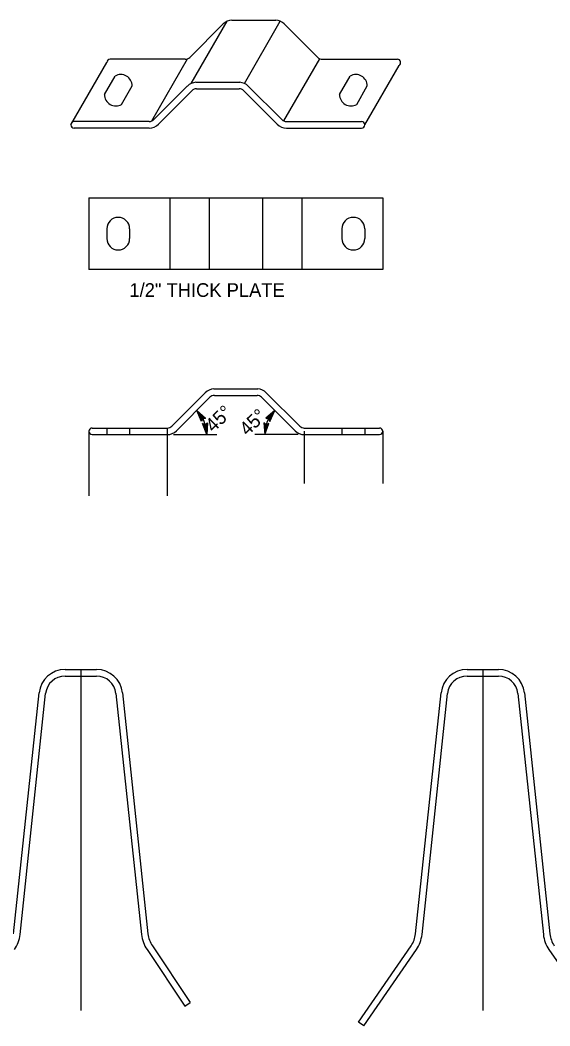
# Model space of a CAD drawing. Extents: x 3565 to 3717, y 391 to 444.
# Drawn here: x 3625.34 to 3628.72, y 402.06 to 408.48 of the extents above; entities that cross this region are included whole.
import ezdxf

# ---------------------------------------------------------------- set-up
doc = ezdxf.new("R2010")
doc.units = 0
for name, color, linetype in [('1 Control', 7, 'Continuous'), ('56 Stage 3 Anno', 7, 'Continuous'), ('60 Nongeo Data', 7, 'Continuous')]:
    doc.layers.add(name, color=color, linetype=linetype)

msp = doc.modelspace()

# ---------------------------------------------------------------- linework, layer by layer
at = {"layer": '1 Control'}
for p, q in [((3625.7809, 405.8517), (3625.7809, 405.4404)), ((3626.2809, 405.8725), (3626.2809, 405.4404)), ((3627.1559, 405.8517), (3627.1559, 405.5195)), ((3627.6559, 405.8517), (3627.6559, 405.5195))]:
    msp.add_line(p, q, dxfattribs=at)
at = {"layer": '56 Stage 3 Anno'}
for p, q in [((3626.3204, 405.8308), (3626.5974, 405.8308)), ((3627.1165, 405.8308), (3626.8395, 405.8308)), ((3625.7298, 404.3318), (3625.7298, 402.1546)), ((3628.2939, 404.3318), (3628.2939, 402.1546))]:
    msp.add_line(p, q, dxfattribs=at)
for points in [[(3626.4994, 405.9155), (3626.4691, 405.9849), (3626.5259, 405.9349), (3626.5208, 405.9344), (3626.4793, 405.9711), (3626.5014, 405.9202), (3626.5034, 405.9249), (3626.4892, 405.9574), (3626.5158, 405.934), (3626.5107, 405.9335), (3626.4992, 405.9437), (3626.5053, 405.9296), (3626.5069, 405.9332), (3626.5259, 405.9349), (3626.5069, 405.9332)], [(3626.9365, 405.9155), (3626.9668, 405.9849), (3626.91, 405.9349), (3626.9151, 405.9344), (3626.9566, 405.9711), (3626.9345, 405.9202), (3626.9325, 405.9249), (3626.9467, 405.9574), (3626.9201, 405.934), (3626.9252, 405.9335), (3626.9367, 405.9437), (3626.9306, 405.9296), (3626.929, 405.9332), (3626.91, 405.9349), (3626.929, 405.9332)], [(3626.5379, 405.9063), (3626.533, 405.8308), (3626.5055, 405.9013), (3626.5102, 405.8994), (3626.5303, 405.8477), (3626.534, 405.9031), (3626.5301, 405.8998), (3626.5278, 405.8644), (3626.5149, 405.8974), (3626.5196, 405.8955), (3626.5252, 405.8812), (3626.5262, 405.8966), (3626.5231, 405.8941), (3626.5055, 405.9013), (3626.5231, 405.8941)], [(3626.898, 405.9063), (3626.9029, 405.8308), (3626.9304, 405.9013), (3626.9257, 405.8994), (3626.9056, 405.8477), (3626.9019, 405.9031), (3626.9058, 405.8998), (3626.9081, 405.8644), (3626.921, 405.8974), (3626.9163, 405.8955), (3626.9107, 405.8812), (3626.9097, 405.8966), (3626.9128, 405.8941), (3626.9304, 405.9013), (3626.9128, 405.8941)]]:
    msp.add_lwpolyline(points, close=True, dxfattribs=at)
for centre, start, end in [((3626.3151, 405.8308), 0, 45), ((3627.1208, 405.8308), 135, 180)]:
    msp.add_arc(centre, 0.2179, start, end, dxfattribs=at)
at = {"layer": '60 Nongeo Data'}
for p, q in [((3626.425, 408.2384), (3626.6386, 408.452)), ((3626.4341, 408.0721), (3626.6633, 408.469)), ((3626.6924, 408.4762), (3626.9736, 408.4762)), ((3626.7736, 408.0721), (3627.0028, 408.469)), ((3627.2411, 408.2384), (3627.0274, 408.452)), ((3625.6663, 407.8084), (3625.8955, 408.2053)), ((3626.3955, 408.2262), (3625.9163, 408.2262)), ((3626.1823, 407.8324), (3626.4115, 408.2293)), ((3627.0254, 407.8324), (3627.2546, 408.2293)), ((3627.2705, 408.2262), (3627.7497, 408.2262)), ((3627.5413, 407.8084), (3627.7601, 408.1873)), ((3625.8806, 408.0018), (3625.9483, 408.1191)), ((3626.4632, 408.0793), (3626.7445, 408.0793)), ((3627.3806, 408.0018), (3627.4483, 408.1191)), ((3625.99, 407.9387), (3626.0577, 408.056)), ((3626.1958, 407.8415), (3626.4094, 408.0551)), ((3626.2253, 407.812), (3626.4387, 408.0254)), ((3626.4682, 408.0376), (3626.7395, 408.0376)), ((3626.9824, 407.812), (3626.769, 408.0254)), ((3627.0119, 407.8415), (3626.7983, 408.0551)), ((3627.4899, 407.9387), (3627.5577, 408.056)), ((3626.1663, 407.8292), (3625.6872, 407.8292)), ((3627.0413, 407.8292), (3627.5205, 407.8292)), ((3626.1663, 407.7876), (3625.6872, 407.7876)), ((3627.0413, 407.7876), (3627.5205, 407.7876)), ((3625.7809, 407.3424), (3627.6559, 407.3424)), ((3625.7809, 407.3424), (3625.7809, 406.8841)), ((3626.2969, 407.3424), (3626.2969, 406.8841)), ((3626.5487, 407.3424), (3626.5487, 406.8841)), ((3626.8882, 407.3424), (3626.8882, 406.8841)), ((3627.14, 407.3424), (3627.14, 406.8841)), ((3627.6559, 407.3424), (3627.6559, 406.8841)), ((3625.8955, 407.1445), (3625.8955, 407.082)), ((3626.0413, 407.1445), (3626.0413, 407.082)), ((3627.3955, 407.1445), (3627.3955, 407.082)), ((3627.5413, 407.1445), (3627.5413, 407.082)), ((3627.6559, 406.8841), (3625.7809, 406.8841)), ((3626.3104, 405.8847), (3626.524, 406.0983)), ((3626.5778, 406.1225), (3626.8591, 406.1225)), ((3626.5827, 406.0809), (3626.8541, 406.0809)), ((3626.9129, 406.0983), (3627.1265, 405.8847)), ((3626.3399, 405.8552), (3626.5533, 406.0687)), ((3626.8836, 406.0687), (3627.097, 405.8552)), ((3625.8018, 405.8725), (3626.2809, 405.8725)), ((3625.8018, 405.8308), (3626.2809, 405.8308)), ((3625.8955, 405.8725), (3625.8955, 405.8308)), ((3626.0413, 405.8725), (3626.0413, 405.8308)), ((3627.1559, 405.8725), (3627.6351, 405.8725)), ((3627.1559, 405.8308), (3627.6351, 405.8308)), ((3627.3955, 405.8725), (3627.3955, 405.8308)), ((3627.5413, 405.8725), (3627.5413, 405.8308)), ((3625.6297, 404.3318), (3625.8298, 404.3318)), ((3625.6297, 404.2901), (3625.8298, 404.2901)), ((3628.1939, 404.3318), (3628.394, 404.3318)), ((3628.1939, 404.2901), (3628.394, 404.2901)), ((3625.3012, 402.6447), (3625.464, 404.1827)), ((3625.3426, 402.6404), (3625.5054, 404.1783)), ((3625.9542, 404.1783), (3626.117, 402.6404)), ((3625.9956, 404.1827), (3626.1584, 402.6447)), ((3627.8653, 402.6447), (3628.0282, 404.1827)), ((3627.9067, 402.6404), (3628.0696, 404.1783)), ((3628.5183, 404.1783), (3628.6811, 402.6404)), ((3628.5597, 404.1827), (3628.7226, 402.6447)), ((3626.1869, 402.5678), (3626.4277, 402.2068)), ((3627.5023, 402.0818), (3627.8369, 402.5678)), ((3626.1526, 402.5442), (3626.3934, 402.1832)), ((3627.5366, 402.0582), (3627.8712, 402.5442)), ((3628.7167, 402.5442), (3629.0513, 402.0582)), ((3626.3934, 402.1832), (3626.4277, 402.2068)), ((3627.5358, 402.057), (3627.5015, 402.0807))]:
    msp.add_line(p, q, dxfattribs=at)
for centre, radius, start, end in [((3626.6975, 408.3931), 0.0832, 93.48648, 135), ((3626.9686, 408.3931), 0.0832, 45, 86.51352), ((3625.9163, 408.2053), 0.0208, 90, 180), ((3626.3955, 408.2678), 0.0417, 270, 315), ((3627.2705, 408.2678), 0.0417, 225, 270), ((3627.7497, 408.2053), 0.0208, 300, 90), ((3625.9847, 408.056), 0.0729, 360, 120), ((3626.4683, 407.9962), 0.0832, 93.48648, 135), ((3626.7394, 407.9962), 0.0832, 45, 86.51352), ((3627.4847, 408.056), 0.0729, 360, 120), ((3626.4682, 407.996), 0.0417, 90, 135), ((3626.7395, 407.996), 0.0417, 45, 90), ((3625.9535, 408.0018), 0.0729, 180, 300), ((3627.4535, 408.0018), 0.0729, 180, 300), ((3625.6872, 407.8084), 0.0208, 90, 270), ((3626.1663, 407.8709), 0.0417, 270, 315), ((3626.1663, 407.8709), 0.0833, 270, 315), ((3627.0413, 407.8709), 0.0833, 225, 270), ((3627.0413, 407.8709), 0.0417, 225, 270), ((3627.5205, 407.8084), 0.0208, 270, 90), ((3625.9684, 407.1445), 0.0729, 0, 180), ((3627.4684, 407.1445), 0.0729, 0, 180), ((3625.9684, 407.082), 0.0729, 180, 0), ((3627.4684, 407.082), 0.0729, 180, 0), ((3626.5829, 406.0394), 0.0832, 93.48648, 135), ((3626.5827, 406.0392), 0.0417, 90, 135), ((3626.8541, 406.0392), 0.0417, 45, 90), ((3626.854, 406.0394), 0.0832, 45, 86.51352), ((3626.2809, 405.9142), 0.0417, 270, 315), ((3627.1559, 405.9142), 0.0417, 225, 270), ((3625.8018, 405.8517), 0.0208, 90, 180), ((3625.8018, 405.8517), 0.0208, 180, 270), ((3626.2809, 405.9142), 0.0833, 270, 315), ((3627.1559, 405.9142), 0.0833, 225, 270), ((3627.6351, 405.8517), 0.0208, 0, 90), ((3627.6351, 405.8517), 0.0208, 270, 0), ((3625.6297, 404.1651), 0.1667, 90, 173.95572), ((3625.6297, 404.1651), 0.125, 90, 173.95572), ((3625.8298, 404.1651), 0.1667, 6.04428, 90), ((3625.8298, 404.1651), 0.125, 6.04428, 90), ((3628.1939, 404.1651), 0.1667, 90, 173.95572), ((3628.1939, 404.1651), 0.125, 90, 173.95572), ((3628.394, 404.1651), 0.1667, 6.04428, 90), ((3628.394, 404.1651), 0.125, 6.04428, 90), ((3625.1354, 402.6623), 0.2083, 325.45417, 353.95572), ((3626.3242, 402.6623), 0.2083, 186.04428, 214.54583), ((3626.3242, 402.6623), 0.1667, 186.04428, 214.54583), ((3627.6996, 402.6623), 0.1667, 325.45417, 353.95572), ((3627.6996, 402.6623), 0.2083, 325.45417, 353.95572), ((3628.8883, 402.6623), 0.2083, 186.04428, 214.54583), ((3628.8883, 402.6623), 0.1667, 186.04428, 214.54583)]:
    msp.add_arc(centre, radius, start, end, dxfattribs=at)

# ---------------------------------------------------------------- texts
at = {"layer": '56 Stage 3 Anno'}
msp.add_text('1/2" THICK PLATE', height=0.0875, dxfattribs=at).set_placement((3626.04, 406.7097))
for p in [(3626.5753, 405.8403), (3626.7929, 405.8181)]:
    msp.add_text('45°', height=0.0875, rotation=43.98002, dxfattribs=at).set_placement(p)

doc.saveas('drawing.dxf')
